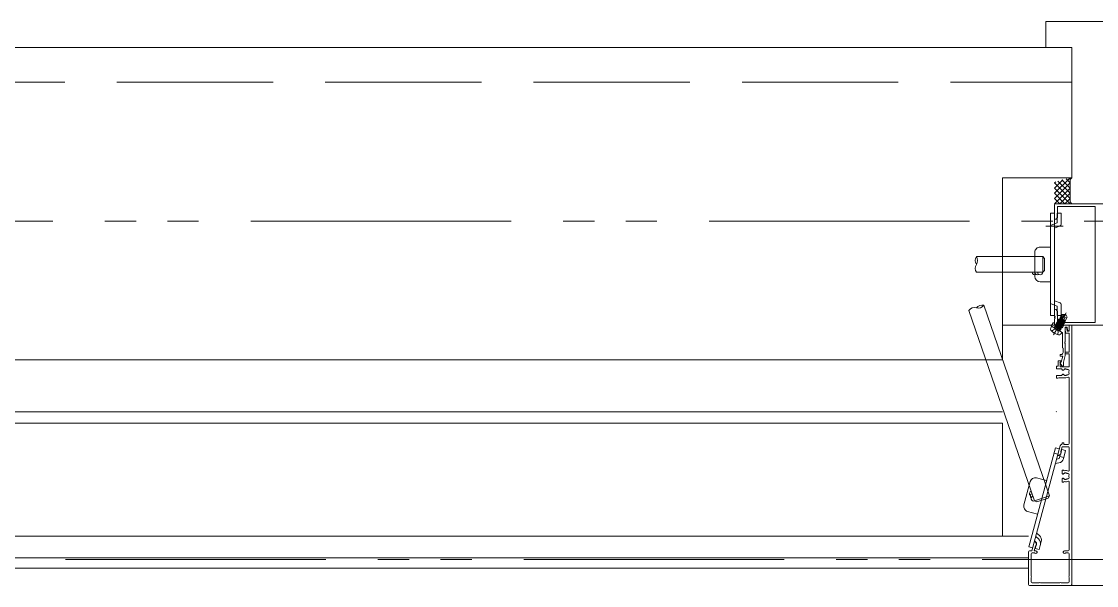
# Model space of a CAD drawing. Units: millimetres at full size. Extents: x -12803 to 120774, y -9413 to 101127.
# Drawn here: x 103904 to 104524, y 19586 to 19911 of the extents above; entities that cross this region are included whole.
import ezdxf

# ---------------------------------------------------------------- set-up
doc = ezdxf.new("R2010")
doc.units = ezdxf.units.MM
doc.header["$LTSCALE"] = 30
doc.linetypes.add('DASHED3', pattern=[4, 3, -1])
doc.linetypes.add('DOUBLE_CHAIN1', pattern=[8.8, 5, -1, 0.6, -0.6, 0.6, -1])
doc.layers.add('0-0_NoName', color=7, linetype='Continuous')
for name, color, linetype, lineweight in [('2-0_通芯', 7, 'DOUBLE_CHAIN1', 15), ('2-1_躯体', 7, 'Continuous', 15), ('2-3_間仕切り', 7, 'Continuous', 15), ('2-A_建具', 7, 'Continuous', 15)]:
    doc.layers.add(name, color=color, linetype=linetype, lineweight=lineweight)

# ---------------------------------------------------------------- blocks, each defined once
blk = doc.blocks.new('グループ部品-732')
at = {"layer": '2-0_通芯'}
for p, q in [((75524.36, 19796.41), (120774.36, 19796.41)), ((74361.66, 19601.41), (120774.36, 19601.41))]:
    blk.add_line(p, q, dxfattribs=at)
at = {"layer": '2-1_躯体'}
for p, q in [((100359.36, 19896.41), (104509.36, 19896.41)), ((104509.36, 19896.41), (104509.36, 19821.41)), ((104469.36, 19821.41), (104509.36, 19821.41)), ((104469.36, 19821.41), (104469.36, 19716.41)), ((103549.36, 19716.41), (104469.36, 19716.41)), ((104469.36, 19679.91), (104469.36, 19614.91))]:
    blk.add_line(p, q, dxfattribs=at)
at = {"layer": '2-1_躯体', "linetype": 'DASHED3'}
blk.add_line((100359.36, 19876.41), (104509.36, 19876.41), dxfattribs=at)
at = {"layer": '2-3_間仕切り'}
for p, q in [((103579.36, 19686.41), (104469.36, 19686.41)), ((103585.86, 19679.91), (104469.36, 19679.91)), ((103650.86, 19614.91), (104484.36, 19614.91)), ((103663.36, 19602.41), (104484.36, 19602.41)), ((103669.36, 19596.41), (104484.36, 19596.41))]:
    blk.add_line(p, q, dxfattribs=at)
at = {"layer": '2-A_建具'}
for p, q in [((104494.36, 19911.41), (104494.36, 19896.41)), ((104499.36, 19812.41), (104508.36, 19821.41)), ((104499.36, 19815.41), (104504.2, 19820.26)), ((104506.01, 19820.76), (104508.36, 19818.41)), ((104499.36, 19818.41), (104500.05, 19819.1)), ((104499.36, 19818.41), (104508.36, 19809.41)), ((104499.36, 19809.41), (104508.36, 19818.41)), ((104499.36, 19815.41), (104508.36, 19806.41)), ((104499.36, 19806.41), (104508.36, 19815.41)), ((104501.31, 19819.45), (104508.36, 19812.41)), ((104503.66, 19820.11), (104508.36, 19815.41)), ((104499.36, 19812.41), (104505.36, 19806.41)), ((104499.36, 19809.41), (104502.36, 19806.41)), ((104502.36, 19806.41), (104508.36, 19812.41)), ((104505.36, 19806.41), (104508.36, 19809.41)), ((104499.36, 19805.91), (104499.36, 19797.91)), ((105344.36, 19806.41), (104499.86, 19806.41)), ((104500.99, 19804.78), (104522.73, 19804.78)), ((104500.99, 19798.5), (104500.99, 19804.78)), ((104522.73, 19804.78), (104522.73, 19738.04)), ((104499.36, 19800.91), (104497.06, 19800.91)), ((104497.06, 19741.91), (104497.06, 19800.91)), ((104499.36, 19741.91), (104499.36, 19800.91)), ((104500.93, 19795.41), (104499.43, 19794.8)), ((104499.86, 19797.41), (104500.36, 19797.41)), ((104500.36, 19797.41), (104500.99, 19798.5)), ((104503.23, 19800.91), (104500.93, 19800.91)), ((104500.93, 19800.91), (104500.93, 19795.41)), ((104503.23, 19794.53), (104503.23, 19800.91)), ((104494.36, 19793.41), (104504.36, 19793.41)), ((104499.43, 19794.8), (104497.13, 19793.87)), ((104502.61, 19793.61), (104499.43, 19792.32)), ((104488.06, 19764.41), (104488.06, 19778.41)), ((104497.06, 19781.41), (104491.06, 19781.41)), ((104454.36, 19775.91), (104492.56, 19775.91)), ((104492.56, 19766.91), (104492.56, 19775.91)), ((104454.36, 19766.91), (104492.56, 19766.91)), ((104492.56, 19766.91), (104493.56, 19767.91)), ((104497.05, 19761.41), (104491.06, 19761.41)), ((104458.61, 19747.87), (104496.41, 19638.07)), ((104499.43, 19748.02), (104497.13, 19748.95)), ((104502.6, 19749.21), (104499.43, 19750.5)), ((104500.93, 19747.41), (104499.43, 19748.02)), ((104500.93, 19741.91), (104500.93, 19747.41)), ((104503.23, 19748.29), (104503.23, 19741.91)), ((104450.1, 19744.95), (104487.9, 19635.15)), ((104499.36, 19741.91), (104497.06, 19741.91)), ((104499.36, 19744.91), (104499.36, 19741.87)), ((104499.36, 19740.95), (104499.36, 19740.87)), ((104499.36, 19739.95), (104499.36, 19736.41)), ((104500.36, 19745.41), (104499.86, 19745.41)), ((104500.99, 19744.32), (104500.36, 19745.41)), ((104503.23, 19741.91), (104500.93, 19741.91)), ((104500.99, 19738.04), (104500.99, 19744.32)), ((104501.7, 19739.77), (104501.79, 19739.93)), ((104501.7, 19739.77), (104501.92, 19739.39)), ((104501.7, 19739.77), (104502.3, 19739.56)), ((104502.39, 19739.71), (104501.79, 19739.93)), ((104502.62, 19740.61), (104502.22, 19739.93)), ((104502.58, 19740.64), (104502.84, 19740.49)), ((104504.9, 19741.37), (104502.71, 19739.28)), ((104502.84, 19737.79), (104506.12, 19743.48)), ((104503.09, 19739.65), (104505.34, 19738.93)), ((104503.55, 19740.08), (104505.44, 19738.99)), ((104503.72, 19742.62), (104505.53, 19742.75)), ((104503.88, 19742.3), (104505.35, 19742.43)), ((104504.9, 19741.37), (104505.79, 19742.6)), ((104505.31, 19740.67), (104506.54, 19740.9)), ((104505.35, 19742.43), (104505.53, 19742.75)), ((104505.44, 19738.99), (104506.58, 19740.97)), ((104505.53, 19742.75), (104505.79, 19742.6)), ((104506.58, 19740.97), (104505.79, 19742.6)), ((104469.36, 19736.41), (105344.36, 19736.41)), ((104497.63, 19735.76), (104497.15, 19734.74)), ((104497.45, 19735.87), (104498.57, 19737.81)), ((104500.25, 19734.25), (104497.45, 19735.87)), ((104497.63, 19735.76), (104503.69, 19732.26)), ((104498.57, 19737.81), (104499.36, 19737.81)), ((104501.24, 19735.02), (104498.78, 19730.76)), ((104499.29, 19735.61), (104499.34, 19735.68)), ((104499.29, 19735.61), (104502.72, 19733.63)), ((104503.11, 19734.31), (104499.34, 19735.68)), ((104499.34, 19735.68), (104499.77, 19735.68)), ((104499.41, 19735.31), (104499.51, 19735.48)), ((104499.6, 19736.14), (104499.69, 19736.29)), ((104499.6, 19736.14), (104499.82, 19735.76)), ((104503.46, 19734.91), (104499.69, 19736.29)), ((104499.69, 19736.29), (104500.12, 19736.29)), ((104499.82, 19735.76), (104499.77, 19735.68)), ((104499.77, 19735.68), (104502.89, 19734.69)), ((104502.94, 19734.76), (104499.82, 19735.76)), ((104499.95, 19736.74), (104500.17, 19736.36)), ((104500.17, 19736.36), (104500.12, 19736.29)), ((104500.12, 19736.29), (104503.24, 19735.29)), ((104500.47, 19734.26), (104500.25, 19734.25)), ((104500.3, 19737.35), (104500.39, 19737.5)), ((104500.3, 19737.35), (104500.52, 19736.97)), ((104500.3, 19737.35), (104504.08, 19735.98)), ((104500.39, 19737.5), (104500.82, 19737.5)), ((104504.16, 19736.13), (104500.39, 19737.5)), ((104500.52, 19736.97), (104500.47, 19736.89)), ((104500.95, 19733.99), (104500.47, 19734.26)), ((104503.64, 19735.98), (104500.52, 19736.97)), ((104500.65, 19737.96), (104500.74, 19738.11)), ((104500.65, 19737.96), (104500.87, 19737.58)), ((104500.65, 19737.96), (104504.43, 19736.58)), ((104500.74, 19738.11), (104501.17, 19738.11)), ((104504.51, 19736.73), (104500.74, 19738.11)), ((104500.87, 19737.58), (104500.82, 19737.5)), ((104500.82, 19737.5), (104503.94, 19736.51)), ((104503.99, 19736.58), (104500.87, 19737.58)), ((104501.05, 19733.79), (104500.95, 19733.99)), ((104522.73, 19738.04), (104500.99, 19738.04)), ((104501, 19738.56), (104501.09, 19738.71)), ((104501, 19738.56), (104501.22, 19738.18)), ((104501, 19738.56), (104504.78, 19737.19)), ((104503.96, 19732.11), (104501.05, 19733.79)), ((104501.09, 19738.71), (104501.52, 19738.71)), ((104504.86, 19737.34), (104501.09, 19738.71)), ((104501.22, 19738.18), (104501.17, 19738.11)), ((104501.17, 19738.11), (104504.29, 19737.11)), ((104501.18, 19734.52), (104502.54, 19734.08)), ((104504.34, 19737.19), (104501.22, 19738.18)), ((104501.35, 19739.17), (104501.44, 19739.32)), ((104501.35, 19739.17), (104501.57, 19738.79)), ((104501.35, 19739.17), (104505.13, 19737.79)), ((104501.44, 19739.32), (104501.87, 19739.32)), ((104505.21, 19737.95), (104501.44, 19739.32)), ((104501.51, 19736.41), (104503.98, 19734.98)), ((104501.57, 19738.79), (104501.52, 19738.71)), ((104501.52, 19738.71), (104504.64, 19737.72)), ((104504.69, 19737.79), (104501.57, 19738.79)), ((104502.34, 19736.92), (104501.74, 19735.88)), ((104501.92, 19739.39), (104501.87, 19739.32)), ((104501.87, 19739.32), (104504.99, 19738.33)), ((104505.04, 19738.4), (104501.92, 19739.39)), ((104502.4, 19733.58), (104502.5, 19733.75)), ((104502.59, 19734.16), (104502.54, 19734.08)), ((104502.76, 19733.7), (104502.54, 19734.08)), ((104502.8, 19739.37), (104505.48, 19738.4)), ((104502.94, 19734.76), (104502.89, 19734.69)), ((104503.11, 19734.31), (104502.89, 19734.69)), ((104505.56, 19738.55), (104502.94, 19739.51)), ((104503.29, 19735.37), (104503.24, 19735.29)), ((104503.46, 19734.91), (104503.24, 19735.29)), ((104503.38, 19734.76), (104503.46, 19734.91)), ((104503.64, 19735.98), (104503.59, 19735.9)), ((104503.81, 19735.52), (104503.59, 19735.9)), ((104504.08, 19735.98), (104503.64, 19735.98)), ((104503.99, 19736.58), (104503.94, 19736.51)), ((104504.16, 19736.13), (104503.94, 19736.51)), ((104503.98, 19734.98), (104504.8, 19736.41)), ((104504.43, 19736.58), (104503.99, 19736.58)), ((104504.08, 19735.98), (104504.16, 19736.13)), ((104504.34, 19737.19), (104504.29, 19737.11)), ((104504.51, 19736.73), (104504.29, 19737.11)), ((104504.78, 19737.19), (104504.34, 19737.19)), ((104504.43, 19736.58), (104504.51, 19736.73)), ((104504.69, 19737.79), (104504.64, 19737.72)), ((104504.86, 19737.34), (104504.64, 19737.72)), ((104505.13, 19737.79), (104504.69, 19737.79)), ((104504.78, 19737.19), (104504.86, 19737.34)), ((104505.04, 19738.4), (104504.99, 19738.33)), ((104505.21, 19737.95), (104504.99, 19738.33)), ((104505.48, 19738.4), (104505.04, 19738.4)), ((104505.13, 19737.79), (104505.21, 19737.95)), ((104505.39, 19739.01), (104505.34, 19738.93)), ((104505.56, 19738.55), (104505.34, 19738.93)), ((104505.46, 19735.21), (104505.46, 19726.87)), ((104506.58, 19735.21), (104505.46, 19735.21)), ((104505.68, 19731.91), (104505.46, 19734.47)), ((104505.48, 19738.4), (104505.56, 19738.55)), ((104506.45, 19734.6), (104506.73, 19733.01)), ((104506.86, 19733.62), (104506.58, 19735.21)), ((104507.86, 19736.41), (104507.86, 19733.01)), ((104509.36, 19736.41), (104509.36, 19586.91)), ((104503.69, 19732.26), (104503.04, 19731.34)), ((104503.96, 19723.41), (104503.96, 19732.11)), ((104507.76, 19731.91), (104505.68, 19731.91)), ((104506.73, 19733.01), (104507.86, 19733.01)), ((104507.76, 19720.91), (104507.76, 19731.91)), ((104504.26, 19723.11), (104503.96, 19723.41)), ((104504.26, 19720.71), (104504.26, 19723.11)), ((104505.46, 19726.87), (104505.34, 19726.69)), ((104505.34, 19726.69), (104505.34, 19726.14)), ((104505.34, 19726.14), (104505.46, 19725.95)), ((104505.46, 19725.95), (104505.46, 19718.9)), ((104501.56, 19715.81), (104502.96, 19715.81)), ((104501.56, 19712.81), (104501.56, 19715.81)), ((104502.4, 19714.9), (104503.2, 19715.12)), ((104503.52, 19712.96), (104502.4, 19714.9)), ((104502.96, 19715.31), (104502.56, 19714.74)), ((104502.96, 19715.81), (104502.96, 19715.31)), ((104504.11, 19718.51), (104503.06, 19718.51)), ((104503.2, 19715.12), (104504.11, 19718.51)), ((104505.46, 19718.9), (104504.46, 19715.17)), ((104504.46, 19715.17), (104504.46, 19713.21)), ((104505.96, 19720.91), (104507.76, 19720.91)), ((104507.76, 19719.91), (104505.96, 19719.91)), ((104507.76, 19712.51), (104507.76, 19719.91)), ((104500.56, 19712.81), (104501.56, 19712.81)), ((104500.56, 19711.21), (104500.56, 19712.81)), ((104503.46, 19711.21), (104500.56, 19711.21)), ((104502.56, 19714.74), (104502.56, 19712.51)), ((104502.56, 19712.51), (104507.76, 19712.51)), ((104503.76, 19710.89), (104503.46, 19711.21)), ((104504.29, 19710.46), (104504.16, 19710.46)), ((104505.15, 19711.01), (104505.06, 19710.92)), ((104506.05, 19711.1), (104505.94, 19711.15)), ((104506.86, 19710.89), (104506.7, 19710.9)), ((104507.64, 19709.56), (104507.68, 19709.71)), ((104507.68, 19708.91), (104507.64, 19709.06)), ((104500.56, 19707.41), (104503.46, 19707.41)), ((104500.56, 19705.81), (104500.56, 19707.41)), ((104501.26, 19705.81), (104500.56, 19705.81)), ((104501.78, 19706.11), (104501.26, 19705.81)), ((104505.86, 19706.11), (104501.78, 19706.11)), ((104503.46, 19707.41), (104503.76, 19707.73)), ((104504.16, 19708.16), (104504.29, 19708.16)), ((104505.06, 19707.7), (104505.15, 19707.61)), ((104505.94, 19707.47), (104506.05, 19707.52)), ((104506.7, 19707.72), (104506.86, 19707.74)), ((104507.76, 19706.2), (104507.32, 19706.46)), ((104507.76, 19668.21), (104507.76, 19706.2)), ((104500.56, 19686.61), (104500.36, 19686.41)), ((104484.6, 19608.74), (104499.87, 19665.73)), ((104486.36, 19606.41), (104502.58, 19666.97)), ((104502.09, 19665.14), (104499.87, 19665.73)), ((104503.68, 19666.41), (104502.91, 19663.57)), ((104503.48, 19667.71), (104503.76, 19668.01)), ((104507.26, 19666.41), (104503.68, 19666.41)), ((104503.76, 19668.71), (104504.66, 19668.71)), ((104503.76, 19668.01), (104503.76, 19668.71)), ((104504.66, 19668.71), (104504.66, 19667.71)), ((104504.66, 19667.71), (104507.26, 19667.71)), ((104507.76, 19652.52), (104507.76, 19665.91)), ((104501.27, 19662.07), (104499.05, 19662.67)), ((104500.5, 19659.18), (104501.5, 19659.36)), ((104501.03, 19661.16), (104502.66, 19661.46)), ((104502.15, 19661.5), (104501.19, 19661.76)), ((104503, 19662.35), (104502.15, 19661.5)), ((104502.29, 19660.08), (104503.54, 19664.75)), ((104504.71, 19660.24), (104502.49, 19660.83)), ((104502.91, 19663.57), (104503.2, 19663.08)), ((104503.2, 19663.08), (104503, 19662.35)), ((104505.76, 19664.15), (104503.54, 19664.75)), ((104504.51, 19659.49), (104505.76, 19664.15)), ((104501.9, 19657.09), (104499.84, 19656.73)), ((104489.03, 19648.45), (104494.82, 19646.9)), ((104503.76, 19652.91), (104504.46, 19652.91)), ((104503.76, 19650.96), (104503.76, 19652.91)), ((104503.76, 19645.91), (104503.76, 19647.86)), ((104504.29, 19650.56), (104504.16, 19650.56)), ((104504.16, 19648.26), (104504.29, 19648.26)), ((104504.46, 19652.91), (104504.74, 19652.71)), ((104504.74, 19652.71), (104505.09, 19652.52)), ((104505.15, 19651.11), (104505.06, 19651.02)), ((104505.06, 19647.8), (104505.15, 19647.71)), ((104506.05, 19651.2), (104505.94, 19651.25)), ((104505.94, 19647.57), (104506.05, 19647.62)), ((104506.86, 19650.99), (104506.7, 19651)), ((104506.7, 19647.82), (104506.86, 19647.84)), ((104507.32, 19652.26), (104507.76, 19652.52)), ((104507.64, 19649.66), (104507.68, 19649.81)), ((104507.68, 19649.01), (104507.64, 19649.16)), ((104481.73, 19632.81), (104485.35, 19646.33)), ((104504.46, 19645.91), (104503.76, 19645.91)), ((104504.74, 19646.11), (104504.46, 19645.91)), ((104505.09, 19646.3), (104504.74, 19646.11)), ((104507.76, 19646.3), (104507.32, 19646.56)), ((104507.76, 19606.91), (104507.76, 19646.3)), ((104487.9, 19635.15), (104496.41, 19638.07)), ((104487.9, 19635.15), (104489.17, 19634.53)), ((104483.85, 19629.13), (104489.65, 19627.58)), ((104490.68, 19615.21), (104489.08, 19616.56)), ((104487.73, 19611.53), (104488.69, 19611.27)), ((104487.89, 19612.12), (104488.67, 19611.46)), ((104488.99, 19610.44), (104488.27, 19607.76)), ((104490.16, 19613.21), (104488.55, 19614.58)), ((104488.69, 19611.27), (104489, 19610.11)), ((104489, 19610.11), (104488.81, 19609.38)), ((104491.74, 19611.83), (104490.49, 19607.17)), ((104484.36, 19586.91), (104484.36, 19605.91)), ((104486.82, 19608.15), (104484.6, 19608.74)), ((104484.86, 19606.41), (104486.36, 19606.41)), ((104485.96, 19604.71), (104485.96, 19601.91)), ((104487.87, 19605.21), (104486.46, 19605.21)), ((104488.32, 19609.09), (104487.6, 19606.41)), ((104487.6, 19606.41), (104488.61, 19606.41)), ((104488.08, 19605.12), (104487.87, 19605.21)), ((104490.49, 19607.17), (104488.27, 19607.76)), ((104488.81, 19609.38), (104488.32, 19609.09)), ((104505.11, 19606.41), (104507.26, 19606.41)), ((104505.84, 19605.21), (104505.63, 19605.12)), ((104507.26, 19605.21), (104505.84, 19605.21)), ((104507.76, 19601.91), (104507.76, 19604.71)), ((104485.96, 19601.91), (104485.98, 19601.79)), ((104485.98, 19601.03), (104485.96, 19600.91)), ((104485.96, 19600.91), (104485.96, 19591.91)), ((104507.73, 19601.79), (104507.76, 19601.91)), ((104507.76, 19600.91), (104507.73, 19601.03)), ((104507.76, 19591.91), (104507.76, 19600.91)), ((104507.73, 19591.79), (104507.76, 19591.91)), ((104507.76, 19590.91), (104507.73, 19591.03)), ((107163.86, 19586.41), (104484.86, 19586.41)), ((104485.96, 19590.91), (104485.96, 19588.51)), ((104486.46, 19588.01), (104490.36, 19588.01)), ((104490.36, 19588.01), (104490.47, 19588.03)), ((104491.24, 19588.03), (104491.36, 19588.01)), ((104491.36, 19588.01), (104502.36, 19588.01)), ((104502.36, 19588.01), (104502.47, 19588.03)), ((104503.24, 19588.03), (104503.36, 19588.01)), ((104503.36, 19588.01), (104507.26, 19588.01)), ((104507.76, 19588.51), (104507.76, 19590.91)), ((104509.36, 19586.91), (104508.86, 19586.41))]:
    blk.add_line(p, q, dxfattribs=at)
for points in [[(104494.36, 19911.41), (107154.36, 19911.41), (107154.36, 19896.41)], [(104509.36, 19806.41), (104508.36, 19807.41), (104508.36, 19820.41), (104509.36, 19821.41)], [(104493.56, 19767.91), (104493.56, 19774.91), (104492.56, 19775.91)], [(104501.79, 19739.93), (104502.22, 19739.93), (104502.47, 19739.85)], [(104505.35, 19742.43), (104502.31, 19739.58), (104503.88, 19742.3)], [(104502.58, 19740.64), (104503.72, 19742.62), (104503.88, 19742.3)], [(104504.96, 19741.46), (104505.31, 19740.67), (104504.73, 19739.39)], [(104497.7, 19732.99), (104499.39, 19734.11), (104500.69, 19734.06)], [(104499.6, 19736.14), (104503.38, 19734.76), (104502.94, 19734.76)], [(104499.72, 19735.36), (104503.03, 19734.16), (104503.11, 19734.31)], [(104499.95, 19736.74), (104503.73, 19735.37), (104503.81, 19735.52), (104500.04, 19736.89)], [(104499.95, 19736.74), (104500.04, 19736.89), (104500.47, 19736.89), (104503.59, 19735.9)], [(104503.73, 19735.37), (104503.29, 19735.37), (104500.17, 19736.36)], [(104501.25, 19730.94), (104501.37, 19732.96), (104500.69, 19734.06)], [(104503.03, 19734.16), (104502.59, 19734.16), (104500.83, 19734.72)], [(104502.72, 19733.63), (104502.76, 19733.7), (104502.29, 19733.87)], [(104489.17, 19634.53), (104495.79, 19636.8), (104496.41, 19638.07)]]:
    blk.add_lwpolyline(points, dxfattribs=at)
for centre, radius, start, end in [((104499.86, 19805.91), 0.5, 90, 180), ((104499.86, 19797.91), 0.5, 180, 270), ((104502.23, 19794.53), 1, 291.99783, 0), ((104491.06, 19778.41), 3, 89.99873, 179.99878), ((104457.66, 19773.66), 4, 145.77113, 214.22887), ((104457.66, 19769.16), 4, 145.77113, 214.22887), ((104451.05, 19773.66), 4, 325.77113, 34.22887), ((104488.06, 19766.91), 1.5, 180, 300), ((104489.56, 19766.91), 1.5, 180, 300), ((104491.06, 19764.41), 3, 179.99878, 269.99845), ((104491.06, 19766.91), 1.5, 180, 0), ((104453.31, 19742.55), 4, 74.76779, 143.22552), ((104457.56, 19744.02), 4, 74.76779, 143.22552), ((104455.41, 19750.27), 4, 254.76779, 323.22552), ((104502.23, 19748.29), 1, 0, 67.99665), ((104499.86, 19744.91), 0.5, 90, 180), ((104499.56, 19741.87), 0.2, 180, 246.42182), ((104499.56, 19740.95), 0.2, 113.57818, 180), ((104499.56, 19740.87), 0.2, 180, 246.42182), ((104499.56, 19739.95), 0.2, 113.57818, 180), ((104499.36, 19741.41), 0.3, 293.57818, 66.42182), ((104499.36, 19740.41), 0.3, 293.57818, 66.42182), ((104498.33, 19734.19), 1.3, 155, 224.11915), ((104498.97, 19735.56), 0.5, 240, 330), ((104499.86, 19736.91), 0.5, 180, 270), ((104502.53, 19739.45), 0.248, 150, 317.19096), ((104502.84, 19733.33), 0.5, 150, 240), ((104505.96, 19734.51), 0.5, 10.00001, 185), ((104507.36, 19733.71), 0.5, 189.99999, 0), ((104503.86, 19739.55), 9, 224.11915, 255.88085), ((104501.98, 19732.09), 1.3, 255.88085, 325), ((104503.06, 19719.01), 0.5, 89.99999, 270.00001), ((104503.06, 19720.71), 1.2, 270.00001, 359.99999), ((104505.96, 19720.41), 0.5, 89.99999, 270.00001), ((104503.96, 19713.21), 0.5, 209.99999, 360), ((104504.16, 19710.86), 0.4, 175.90396, 270.00001), ((104504.29, 19710.86), 0.4, 270.00007, 315.20724), ((104505.86, 19709.31), 1.8, 116.26017, 135.20714), ((104505.6, 19710.79), 0.5, 46.86987, 153.13005), ((104505.86, 19709.31), 1.8, 61.96927, 83.73983), ((104507.08, 19710.17), 0.75, 322.29964, 107.7004), ((104507.08, 19708.45), 0.75, 252.2996, 37.70036), ((104505.86, 19709.31), 1.8, 351.96925, 8.03075), ((104504.16, 19707.76), 0.4, 89.99999, 184.09604), ((104504.29, 19707.76), 0.4, 44.79276, 89.99993), ((104505.86, 19709.31), 1.8, 224.79286, 243.73983), ((104505.6, 19707.83), 0.5, 206.86995, 313.13013), ((104505.86, 19709.31), 3.2, 269.99998, 297.20288), ((104505.86, 19709.31), 1.8, 276.26017, 298.03073), ((104503.55, 19666.71), 1, 94.08525, 165), ((104507.26, 19668.21), 0.5, 270.00001, 359.99999), ((104507.26, 19665.91), 0.5, 0.00001, 89.99999), ((104501.32, 19660.34), 1, 280, 345), ((104501.32, 19660.34), 3.3, 280, 345), ((104488.25, 19645.55), 3, 75, 165), ((104504.16, 19650.96), 0.4, 180.00001, 269.99999), ((104504.16, 19647.86), 0.4, 90.00001, 179.99999), ((104504.29, 19650.96), 0.4, 270.00007, 315.20724), ((104504.29, 19647.86), 0.4, 44.79276, 89.99993), ((104505.86, 19649.41), 1.8, 116.26017, 135.20714), ((104505.86, 19649.41), 1.8, 224.79286, 243.73983), ((104505.86, 19649.41), 3.2, 62.79707, 103.78579), ((104505.6, 19650.89), 0.5, 46.86987, 153.13005), ((104505.6, 19647.93), 0.5, 206.86995, 313.13013), ((104505.86, 19649.41), 1.8, 61.96927, 83.73983), ((104505.86, 19649.41), 1.8, 276.26017, 298.03073), ((104507.08, 19650.27), 0.75, 322.29964, 107.7004), ((104507.08, 19648.55), 0.75, 252.2996, 37.70036), ((104505.86, 19649.41), 1.8, 351.96925, 8.03075), ((104486.44, 19639.4), 1.5, 108.99665, 228.99665), ((104505.86, 19649.41), 3.2, 256.21419, 297.2029), ((104486.92, 19637.98), 1.5, 108.99665, 228.99665), ((104487.41, 19636.56), 1.5, 108.99665, 288.99665), ((104484.63, 19632.03), 3, 165, 255), ((104488.02, 19610.7), 1, 345, 49.66912), ((104488.02, 19610.7), 3.3, 345, 49.66912), ((104488.56, 19612.69), 3.3, 345, 50), ((104484.86, 19605.91), 0.5, 90.00001, 179.99999), ((104486.46, 19604.71), 0.5, 90.00001, 179.99999), ((104488.61, 19605.66), 0.75, 225.58467, 89.99998), ((104505.11, 19605.66), 0.75, 90.00002, 314.41533), ((104507.26, 19606.91), 0.5, 270.00001, 359.99999), ((104507.26, 19604.71), 0.5, 0.00001, 89.99999), ((104485.06, 19601.41), 1, 337.38014, 22.61986), ((104508.66, 19601.41), 1, 157.38014, 202.61986), ((104485.06, 19591.41), 1, 337.38014, 22.61986), ((104508.66, 19591.41), 1, 157.38014, 202.61986), ((104484.86, 19586.91), 0.5, 180.00001, 269.99999), ((104486.46, 19588.51), 0.5, 180.00001, 269.99999), ((104490.86, 19587.11), 1, 67.38014, 112.61986), ((104502.86, 19587.11), 1, 67.38014, 112.61986), ((104507.26, 19588.51), 0.5, 270.00001, 359.99999)]:
    blk.add_arc(centre, radius, start, end, dxfattribs=at)
blk = doc.blocks.new('グループ部品-763')
at = {"layer": '2-0_通芯'}
blk.add_line((75524.36, 19796.41), (120774.36, 19796.41), dxfattribs=at)

msp = doc.modelspace()

# ---------------------------------------------------------------- block references
at = {"layer": '0-0_NoName'}
for name in ['グループ部品-732', 'グループ部品-763']:
    msp.add_blockref(name, (0, 0), dxfattribs=at)

doc.saveas('drawing.dxf')
